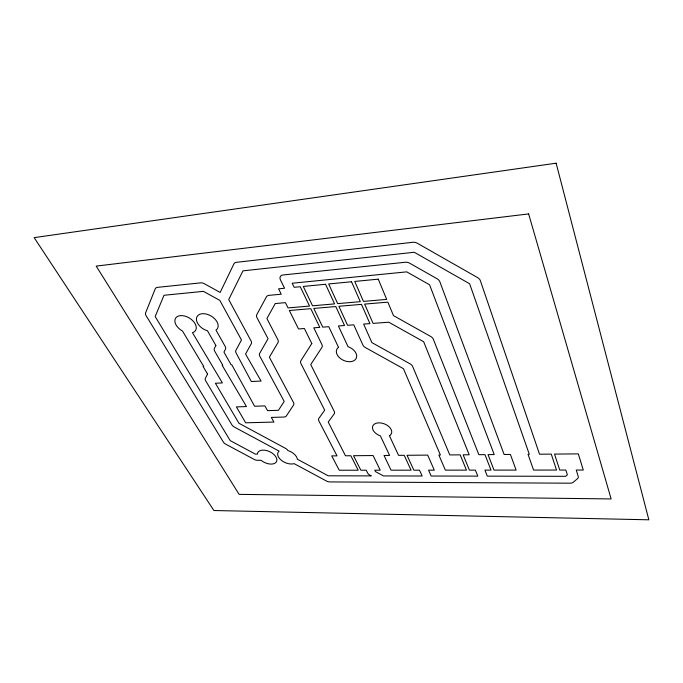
<?xml version="1.0" encoding="UTF-8"?>
<svg xmlns="http://www.w3.org/2000/svg" width="683" height="683" viewBox="0 0 683 683"><rect width="100%" height="100%" fill="white"/><g stroke="black" fill="none" stroke-linecap="round" stroke-linejoin="round"><path stroke-width="1.02" d="M257.525 453.324L257.465 454.118L255.416 454.135L230.214 440.62L155.186 316.545L163.988 295.278L203.414 291.351L219.824 300.4L241.483 339.972L235.908 350.311A5.123 3.244 28.7 0 0 236.13 353.043L251.335 381.515L261.077 381.046L245.547 354.05L251.259 343.762A5.199 3.347 28.8 0 0 251.071 340.954L228.72 299.564L242.969 270.852L414.257 252.266L469.639 283.769L529.299 454.289L528.036 454.297L533.577 470.075L556.534 470.058L551.266 454.11L539.519 454.204L480.405 280.781A6.079 4.576 17.9 0 0 477.579 277.588L417.373 243.276A6.087 4.661 23 0 0 412.856 242.286L236.497 262.315A5.618 3.842 31.7 0 0 233.868 263.971L220.157 292.444L204.43 283.761A5.438 3.56 32.2 0 0 200.623 282.856L157.483 287.364A5.336 3.381 33.2 0 0 155.212 288.866L145.616 312.84A5.174 3.184 32.6 0 0 146.094 315.666L223.367 442.046A4.593 2.63 26.8 0 0 225.825 444.232L254.196 459.428A4.568 2.612 25.7 0 0 257.448 460.308L261.085 460.282L262.084 461.068A10.39 5.985 25.3 0 0 276.06 462.306A10.39 5.985 25.3 0 0 269.87 451.77A10.39 5.985 25.3 0 0 257.525 453.324M215.871 345.513L214.394 348.415A5.088 3.184 29.4 0 0 214.675 351.13L222.812 365.311L222.171 365.345L246.478 406.556L236.403 406.906L245.667 422.811L273.917 422.068L271.322 417.415L283.923 417.048A4.866 2.971 25.6 0 0 286.331 415.973L293.57 405.053A4.943 3.065 25.6 0 0 293.511 402.543L269.367 357.2L277.99 342.559A5.259 3.441 27.8 0 0 277.879 339.716L266.908 318.543L275.249 303.559L285.434 302.646L288.055 307.913L309.536 306.061L300.255 286.723L294.16 287.312L292.17 283.232L406.744 271.86L429.59 284.794L494.219 454.571L488.029 454.622L494.014 470.109L516.126 470.092L510.397 454.443L504.114 454.494L439.895 281.866A5.951 4.431 20.7 0 0 437.043 278.732L409.732 263.237A5.968 4.465 23 0 0 405.309 262.255L283.086 274.967A5.626 3.927 29.4 0 0 280.414 279.842L284.555 288.243L278.562 288.832L281.234 294.202L269.068 295.346A5.49 3.722 29.2 0 0 266.404 296.892L256.791 314.641A5.37 3.56 29 0 0 256.97 317.612L268.06 338.725L259.634 353.427A5.157 3.304 27.7 0 0 259.796 356.176L284.205 401.408L278.459 410.295L267.548 410.645L264.91 405.907L254.631 406.265L231.793 364.79L231.144 364.824L223.947 352.121L225.458 349.226A5.123 3.219 29.5 0 0 225.202 346.486L215.973 330.094L216.776 329.488A11.833 7.539 30.7 0 0 211.312 316.152A11.833 7.539 30.7 0 0 196.738 317.288A11.833 7.539 30.7 0 0 206.078 330.316L207.461 330.76L215.871 345.513M207.555 374.053L205.378 378.254A4.901 2.963 28.9 0 0 205.677 380.79L231.879 424.817A4.704 2.758 27 0 0 234.389 427.08L279.116 451.147L278.271 452.035A10.501 6.121 24.6 0 0 281.422 460.351A10.501 6.121 24.6 0 0 293.127 463.885L294.091 463.62L326.44 481.011A4.627 2.681 22.9 0 0 329.787 481.916L569.998 483.188A5.344 3.295 13.1 0 0 573.31 482.207L577.442 478.74A5.379 3.33 12.9 0 0 578.194 476.299L576.239 470.049L583.273 470.041L578.322 453.888L554.511 454.084L559.744 470.058L565.831 470.049L567.377 474.839L565.652 476.316L487.303 476.145L484.93 470.117L490.992 470.109L484.981 454.647L478.851 454.699L433.372 339.323A5.635 3.961 20.2 0 0 430.666 336.454L393.485 315.614L387.842 302.134L364.645 304.106L373.063 323.383L388.772 322.205L423.665 341.722L469.195 454.776L463.151 454.827L469.4 470.126L475.377 470.117L477.793 476.128L431.161 476.025L428.548 470.152L434.294 470.152L427.686 455.109L407.034 455.279L413.838 470.169L419.499 470.16L422.145 476.008L383.445 475.923L375.479 471.611L374.779 470.194L380.226 470.194L373.097 455.552L353.529 455.715L360.837 470.203L366.208 470.203L367.565 472.918A4.772 2.843 21.4 0 0 369.921 475.146L371.313 475.897L328.19 475.803L297.31 459.181L297.165 458.31A10.501 6.121 24.6 0 0 289.208 451.019L287.936 450.601A4.67 2.741 24.9 0 0 285.477 448.338L238.948 423.264L215.418 383.257L222.393 382.924L192.461 332.681L193.835 332.109A11.722 7.342 31.3 0 0 191.231 319.328A11.722 7.342 31.3 0 0 175.804 317.877A11.722 7.342 31.3 0 0 182.515 331.042L203.696 366.421L203.073 366.455L207.555 374.053M311.789 343.532L300.879 360.752A5.199 3.389 25.9 0 0 300.921 363.51L324.707 410.193L318.859 418.397A4.926 3.048 24 0 0 318.859 420.856L337.018 455.851L331.725 455.894L339.229 470.22L358.191 470.211L350.857 455.74L345.487 455.783L328.224 422.043L334.183 413.889A4.994 3.133 23.9 0 0 334.235 411.371L310.748 364.568L321.898 347.425A5.327 3.56 25.8 0 0 321.915 344.548L313.796 327.823L319.772 327.37L310.799 308.682L289.344 310.5L298.522 328.967L304.405 328.523L311.789 343.532M338.529 347.365L338.111 347.638A10.706 7.189 24.3 0 0 341.841 359.48A10.706 7.189 24.3 0 0 356.099 358.566A10.706 7.189 24.3 0 0 348.714 346.955L348.065 346.751L338.401 325.979L344.531 325.518L335.805 306.556L313.796 308.426L322.735 327.148L328.762 326.696L338.529 347.365M389.822 435.472L389.412 435.694L398.548 455.348L404.216 455.305L411.055 470.169L391.06 470.186L384.034 455.467L389.617 455.424L380.371 435.856L379.765 435.66A10.066 6.326 21.4 0 1 373.14 425.338A10.066 6.326 21.4 0 1 386.843 425.091A10.066 6.326 21.4 0 1 389.822 435.472M556.133 163.194L34.15 237.633L213.916 510.525L648.85 519.806L556.133 163.194M528.633 213.916L96.192 266.105L239.11 494.364L611.131 498.94L528.633 213.916M325.56 284.273L303.286 286.433L312.541 305.796L334.585 303.892L325.56 284.273M351.549 281.755L328.677 283.966L337.667 303.628L360.3 301.673L351.549 281.755M378.245 279.159L354.742 281.439L363.458 301.399L386.698 299.393L378.245 279.159M361.486 304.37L338.888 306.291L347.579 325.287L353.76 324.826L362.844 344.906A5.447 3.722 23.4 0 0 365.55 347.656L403.448 368.683L440.39 455.006L438.862 455.023L445.35 470.143L466.455 470.126L460.18 454.852L449.781 454.929L412.677 366.54A5.43 3.688 21 0 0 410.039 363.817L371.876 342.593L363.646 324.084L369.938 323.614L361.486 304.37"/></g></svg>
